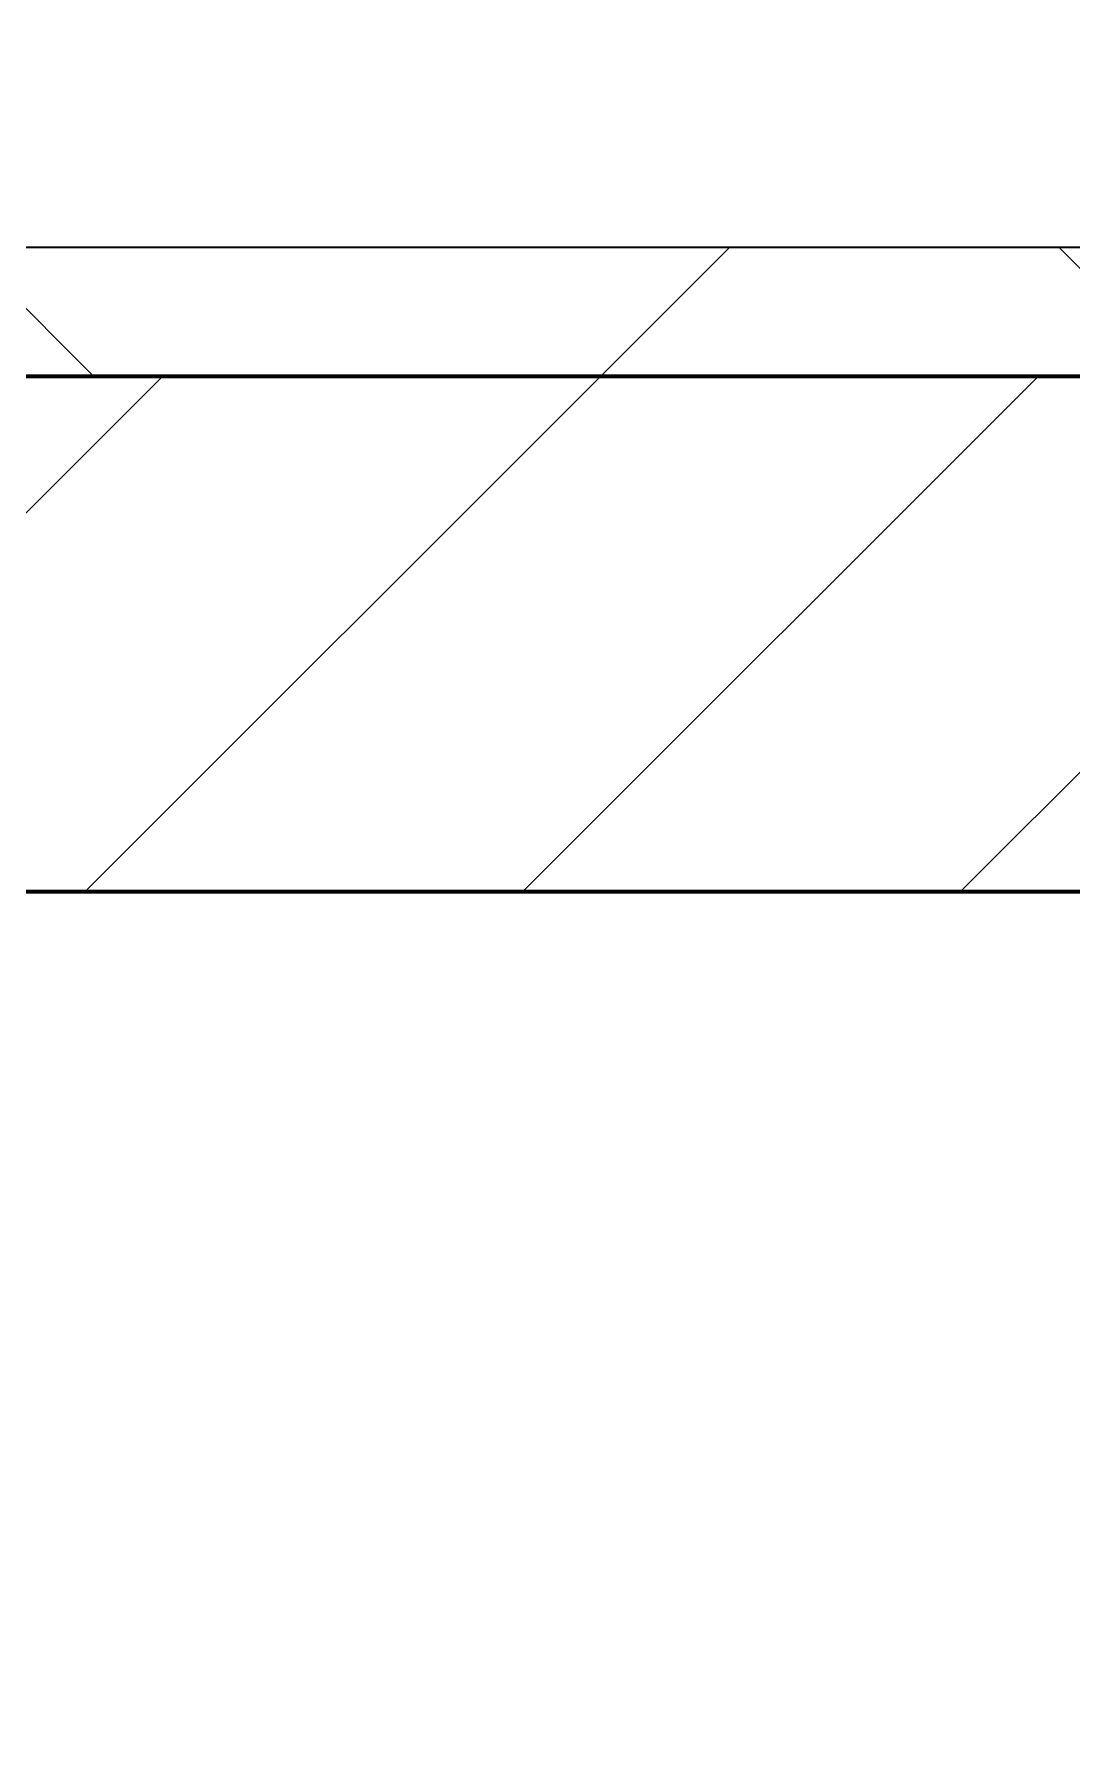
# Model space of a CAD drawing. Header units: millimetres. Extents: x -678720 to -601931, y -306 to 39239.
# Drawn here: x -671519 to -671117, y 3597 to 4262 of the extents above; entities that cross this region are included whole.
import ezdxf
from ezdxf.xclip import XClip

# ---------------------------------------------------------------- set-up
doc = ezdxf.new("R2010")
doc.units = ezdxf.units.MM
doc.header["$XCLIPFRAME"] = 0
for name, color, linetype, lineweight in [('A-GLAZ-CURT', 2, 'Continuous', 9), ('A-WALL', 5, 'Continuous', 35), ('A-WALL-FNSH', 2, 'Continuous', 35), ('A-WALL-PATT', 1, 'Continuous', 35)]:
    doc.layers.add(name, color=color, linetype=linetype, lineweight=lineweight)
doc.layers.add('A11_ALU.SOLID SHEET', color=2, linetype='Continuous')

# ---------------------------------------------------------------- blocks, each defined once
blk = doc.blocks.new('PPLS-PP19_Custom Tile Pattern - Custom Tile Pattern-V100-4234-01 ENLARGED MULTI-PURPOSE LEVEL - REFLECTED CEILING PLAN - SHEET 5')
at = {"layer": 'A-GLAZ-CURT'}
for p, q in [((-300, 0), (300, 0)), ((300, 0), (-300, 0)), ((195.99, 0), (213.31, 0)), ((213.31, 0), (195.99, 0)), ((230.06, 0), (300, 0)), ((-300, -50), (300, -50)), ((300, -50), (-300, -50))]:
    blk.add_line(p, q, dxfattribs=at)
for points, knots in [([(-115.82, 0), (-114.96, 0), (-110.41, 0), (-96.78, 0), (-71.33, 0), (-42.53, 0), (-12.78, 0), (4.23, 0), (9.64, 0), (10.14, 0), (10.18, 0)], [-5724.064692, -5724.064692, -5724.064692, -5724.064692, -5430.283136, -5103.229623, -4799.173296, -4065.652676, -3589.737505, -3285.047089, -3066.359526, -3044.715262, -3044.715262, -3044.715262, -3044.715262]), ([(-29.03, 0), (-33.97, 0), (-43.74, 0), (-56.37, 0), (-71.66, 0), (-77.83, 0), (-82.66, 0), (-83.28, 0), (-83.28, 0)], [-2680.714891, -2680.714891, -2680.714891, -2680.714891, -2413.671296, -2161.752162, -2006.592567, -1646.621388, -1424.436217, -1393.971743, -1393.971743, -1393.971743, -1393.971743]), ([(-66.39, 0), (-66.39, 0), (-63.63, 0), (-53.63, 0), (-34.42, 0), (-29.82, 0), (-29.19, 0)], [-2493.31794, -2493.31794, -2493.31794, -2493.31794, -2315.303971, -1809.437387, -963.711516, -666.19313, -666.19313, -666.19313, -666.19313]), ([(31.18, 0), (25.97, 0), (11.99, 0), (-16.92, 0), (-47.42, 0), (-65.77, 0), (-66.37, 0), (-66.38, 0)], [-4496.803627, -4496.803627, -4496.803627, -4496.803627, -4222.080604, -3745.412743, -2981.410125, -2542.574734, -2498.224237, -2498.224237, -2498.224237, -2498.224237]), ([(76.63, 0), (74.8, 0), (67.65, 0), (53.52, 0), (37, 0), (24.07, 0), (12.82, 0), (-2.9, 0), (-20.62, 0), (-32.81, 0), (-44.85, 0), (-51.43, 0), (-51.79, 0)], [-3095.572228, -3095.572228, -3095.572228, -3095.572228, -2950.589685, -2634.532728, -2313.748533, -2106.613311, -1925.670641, -1617.263037, -1290.787923, -1039.307308, -819.71621, -644.910881, -644.910881, -644.910881, -644.910881]), ([(-26.75, 0), (-27.82, 0), (-32.33, 0), (-37.09, 0), (-39.36, 0)], [-8718.362214, -8718.362214, -8718.362214, -8718.362214, -8532.293389, -8370.539431, -8370.539431, -8370.539431, -8370.539431]), ([(-39.31, 0), (-38.21, 0), (-35.4, 0), (-33.57, 0), (-29.94, 0), (-28.57, 0)], [-408.512424, -408.512424, -408.512424, -408.512424, -296.515819, -83.513472, 0, 0, 0, 0]), ([(-36.33, 0), (-36.43, 0), (-36.94, 0), (-38.31, 0), (-39.2, 0)], [-1855.773136, -1855.773136, -1855.773136, -1855.773136, -1810.870157, -1744.076201, -1744.076201, -1744.076201, -1744.076201]), ([(9.32, 0), (9.08, 0), (7.65, 0), (2.57, 0), (-12.23, 0), (-25.14, 0), (-34.62, 0), (-39.19, 0)], [-2922.926651, -2922.926651, -2922.926651, -2922.926651, -2882.788014, -2720.818881, -2518.50168, -2125.455881, -1826.829157, -1826.829157, -1826.829157, -1826.829157]), ([(-38.95, 0), (-38.05, 0), (-28.67, 0), (-18.03, 0), (8.61, 0), (15.02, 0), (22.01, 0), (25.31, 0), (26.47, 0)], [-3362.796854, -3362.796854, -3362.796854, -3362.796854, -3315.260113, -2864.387349, -2439.246196, -2084.094819, -1956.422387, -1889.44267, -1889.44267, -1889.44267, -1889.44267]), ([(-36.78, 0), (-32.43, 0), (-19.22, 0), (8.83, 0), (43.36, 0), (70.92, 0), (82.12, 0), (83.66, 0)], [-6191.144455, -6191.144455, -6191.144455, -6191.144455, -5862.463379, -5340.621928, -4573.028122, -4094.177415, -3869.465285, -3869.465285, -3869.465285, -3869.465285]), ([(-36.29, 0), (-36.29, 0), (-34.66, 0), (-28.88, 0), (-26.95, 0), (-26.54, 0)], [-9150.272121, -9150.272121, -9150.272121, -9150.272121, -9057.163041, -8919.836787, -8834.607043, -8834.607043, -8834.607043, -8834.607043]), ([(30.82, 0), (29.27, 0), (20.14, 0), (3.54, 0), (-16.58, 0), (-34.76, 0), (-36.04, 0)], [-10462.034656, -10462.034656, -10462.034656, -10462.034656, -10363.088938, -9884.23066, -9424.652049, -9182.880979, -9182.880979, -9182.880979, -9182.880979]), ([(-33.34, 0), (-33.34, 0), (-32.93, 0), (-31.16, 0), (-30.52, 0)], [-2415.024266, -2415.024266, -2415.024266, -2415.024266, -2357.633367, -2323.618664, -2323.618664, -2323.618664, -2323.618664]), ([(26.01, 0), (25.86, 0), (18.28, 0), (2.64, 0), (-17.84, 0), (-30.57, 0), (-31.82, 0), (-32, 0)], [-3775.88033, -3775.88033, -3775.88033, -3775.88033, -3766.694881, -3333.063701, -2994.501669, -2698.150104, -2614.070998, -2614.070998, -2614.070998, -2614.070998]), ([(-30.76, 0), (-30.73, 0), (-29.99, 0), (-23.47, 0), (-15.75, 0), (-15.19, 0)], [-54176.191683, -54176.191683, -54176.191683, -54176.191683, -54157.274271, -53749.15266, -53717.791567, -53717.791567, -53717.791567, -53717.791567]), ([(-30.52, 0), (-27.11, 0), (-17.83, 0), (4.8, 0), (18.55, 0), (26.55, 0)], [-2323.618664, -2323.618664, -2323.618664, -2323.618664, -2142.497158, -1716.209403, -1262.254043, -1262.254043, -1262.254043, -1262.254043]), ([(-13, 0), (-14.35, 0), (-17.68, 0), (-25.97, 0), (-29.52, 0), (-30.21, 0)], [-55207.591944, -55207.591944, -55207.591944, -55207.591944, -54789.006179, -54461.685999, -54290.791712, -54290.791712, -54290.791712, -54290.791712]), ([(8.33, 0), (8.19, 0), (7.18, 0), (0.32, 0), (-13.89, 0), (-24.92, 0), (-29.03, 0)], [-3574.286521, -3574.286521, -3574.286521, -3574.286521, -3526.962355, -3285.499107, -2903.012179, -2680.714891, -2680.714891, -2680.714891, -2680.714891]), ([(-28.98, 0), (-28.66, 0), (-27.39, 0), (-24.45, 0), (-22.56, 0)], [-166.548282, -166.548282, -166.548282, -166.548282, -102.06493, 0, 0, 0, 0]), ([(-28.57, 0), (-26.93, 0), (-20.29, 0), (-11.45, 0), (2.08, 0), (13.15, 0), (21.24, 0), (24.62, 0), (24.72, 0), (24.72, 0)], [-5361.429781, -5361.429781, -5361.429781, -5361.429781, -5261.36855, -5050.479954, -4785.90057, -4596.498881, -4445.288762, -4384.376941, -4376.041937, -4376.041937, -4376.041937, -4376.041937]), ([(-22.56, 0), (-20.27, 0), (-17.03, 0), (-11.36, 0), (-7.66, 0), (-6.6, 0), (-6.44, 0)], [-56468.192263, -56468.192263, -56468.192263, -56468.192263, -56344.022017, -56303.229861, -56166.290093, -56124.392176, -56124.392176, -56124.392176, -56124.392176]), ([(-15.19, 0), (-13.07, 0), (7.48, 0), (42.82, 0), (88.72, 0), (120.63, 0), (138.28, 0), (138.53, 0)], [-461.142613, -461.142613, -461.142613, -461.142613, -429.606584, -390.253598, -346.313304, -291.370682, -290.5735, -290.5735, -290.5735, -290.5735]), ([(-6.54, 0), (-6.73, 0), (-7.2, 0), (-7.6, 0), (-7.79, 0)], [-56009.792147, -56009.792147, -56009.792147, -56009.792147, -55949.290093, -55895.192118, -55895.192118, -55895.192118, -55895.192118]), ([(-2.63, 0), (-2.47, 0), (-1.22, 0), (4.92, 0), (15.97, 0), (22.54, 0), (24.49, 0)], [-226.825321, -226.825321, -226.825321, -226.825321, -220.269177, -206.416616, -198.214427, -187.717507, -187.717507, -187.717507, -187.717507]), ([(26.53, 0), (23.55, 0), (10.67, 0), (3.08, 0), (-1.67, 0), (-2.25, 0)], [-296.659738, -296.659738, -296.659738, -296.659738, -285.83788, -246.234814, -234.646884, -234.646884, -234.646884, -234.646884]), ([(24.69, 0), (24.54, 0), (20.99, 0), (15.48, 0), (10.8, 0), (9.63, 0)], [-4368.572414, -4368.572414, -4368.572414, -4368.572414, -4306.476363, -4080.000647, -3772.857994, -3772.857994, -3772.857994, -3772.857994]), ([(18.16, 0), (19.15, 0), (24.25, 0), (25.66, 0), (26.12, 0)], [-5700.113719, -5700.113719, -5700.113719, -5700.113719, -5554.232259, -5302.431367, -5302.431367, -5302.431367, -5302.431367]), ([(26.5, 0), (24.41, 0), (20.35, 0), (18.85, 0), (18.16, 0)], [-6082.383455, -6082.383455, -6082.383455, -6082.383455, -5972.647715, -5832.674503, -5832.674503, -5832.674503, -5832.674503]), ([(70.61, 0), (66.16, 0), (55.8, 0), (39.98, 0), (31.84, 0), (26.57, 0)], [-4647.237329, -4647.237329, -4647.237329, -4647.237329, -4326.416877, -4098.545751, -3786.822271, -3786.822271, -3786.822271, -3786.822271]), ([(26.74, 0), (27.66, 0), (30.69, 0), (37.44, 0), (45.92, 0), (57.76, 0), (64.47, 0), (72.74, 0), (75.22, 0), (76.03, 0), (76.21, 0)], [-1258.626777, -1258.626777, -1258.626777, -1258.626777, -1206.526904, -1089.329421, -901.315459, -753.071572, -495.328968, -421.953223, -334.951786, -290.452333, -290.452333, -290.452333, -290.452333]), ([(92.46, 0), (89.17, 0), (84.34, 0), (74.4, 0), (62.26, 0), (51.85, 0), (43.81, 0), (32.44, 0), (27.82, 0), (26.94, 0)], [-7443.153293, -7443.153293, -7443.153293, -7443.153293, -7135.649961, -6924.452779, -6738.82075, -6548.303034, -6314.283804, -6135.05769, -6089.998379, -6089.998379, -6089.998379, -6089.998379]), ([(103.09, 0), (101.08, 0), (86.31, 0), (63.34, 0), (39.6, 0), (29.85, 0), (26.99, 0)], [-375.435014, -375.435014, -375.435014, -375.435014, -369.147452, -330.153101, -307.516438, -297.219386, -297.219386, -297.219386, -297.219386]), ([(27.44, 0), (27.9, 0), (29.54, 0), (38.07, 0), (53.39, 0), (71.67, 0), (84.83, 0), (85.86, 0), (90.62, 0), (92.49, 0)], [-5037.309798, -5037.309798, -5037.309798, -5037.309798, -4887.603822, -4705.298446, -4353.683244, -3960.84581, -3759.045785, -3336.541051, -2935.132549, -2935.132549, -2935.132549, -2935.132549]), ([(27.59, 0), (28.45, 0), (32.39, 0), (39.04, 0), (51.19, 0), (58.74, 0), (61.34, 0), (61.45, 0)], [-1868.220474, -1868.220474, -1868.220474, -1868.220474, -1818.904206, -1645.594513, -1443.202566, -1228.752106, -1120.932285, -1120.932285, -1120.932285, -1120.932285]), ([(27.89, 0), (29.09, 0), (33.4, 0), (48.37, 0), (71.92, 0), (100.57, 0), (116.36, 0), (128.63, 0), (128.95, 0)], [-147.777612, -147.777612, -147.777612, -147.777612, -135.792042, -118.513713, -97.899267, -63.759246, -39.050993, -35.895543, -35.895543, -35.895543, -35.895543]), ([(53.18, 0), (53.06, 0), (52.22, 0), (44.99, 0), (36.46, 0), (30.82, 0)], [-622.740158, -622.740158, -622.740158, -622.740158, -566.066452, -360.610861, 0, 0, 0, 0]), ([(136.44, 0), (121.66, 0), (86.93, 0), (51.16, 0), (31.18, 0)], [-106.750556, -106.750556, -106.750556, -106.750556, -59.610984, 0, 0, 0, 0]), ([(157.72, 0), (153.35, 0), (140.2, 0), (109.77, 0), (76.86, 0), (57.82, 0), (46.51, 0), (41.18, 0), (36.02, 0), (35.54, 0), (35.54, 0)], [-499.095705, -499.095705, -499.095705, -499.095705, -458.593899, -401.860199, -357.622665, -341.267687, -334.000314, -326.15566, -319.318397, -317.489778, -317.489778, -317.489778, -317.489778]), ([(36.29, 0), (37.77, 0), (48.82, 0), (64.79, 0), (95.91, 0), (124.45, 0), (132.42, 0), (134.6, 0)], [-314.598523, -314.598523, -314.598523, -314.598523, -305.899624, -287.17622, -249.500363, -194.761443, -152.241002, -152.241002, -152.241002, -152.241002]), ([(61.47, 0), (61.47, 0), (61.21, 0), (54.61, 0), (53.71, 0), (53.56, 0)], [-1113.311073, -1113.311073, -1113.311073, -1113.311073, -1096.402191, -891.204116, -747.28819, -747.28819, -747.28819, -747.28819]), ([(76.22, 0), (75.58, 0), (73.64, 0), (71.05, 0), (70.61, 0)], [-193.634889, -193.634889, -193.634889, -193.634889, -31.537676, 0, 0, 0, 0]), ([(114.39, 0), (114.2, 0), (112.08, 0), (105.42, 0), (96.78, 0), (93.84, 0), (93.08, 0)], [-8148.58938, -8148.58938, -8148.58938, -8148.58938, -8105.191388, -7723.759874, -7531.75727, -7462.392379, -7462.392379, -7462.392379, -7462.392379]), ([(94.4, 0), (94.4, 0), (94.64, 0), (99.11, 0), (108.97, 0), (120.79, 0), (139.94, 0), (163.31, 0), (185.23, 0), (193.62, 0), (194.69, 0), (194.79, 0)], [-2348.345796, -2348.345796, -2348.345796, -2348.345796, -2310.419338, -2233.599744, -2052.234781, -1843.028543, -1530.39897, -1095.004608, -529.74427, -295.064701, -265.121568, -265.121568, -265.121568, -265.121568]), ([(129.02, 0), (129.02, 0), (124.41, 0), (122.35, 0), (114.96, 0), (108.04, 0), (103.09, 0)], [-35.386604, -35.386604, -35.386604, -35.386604, -31.430235, -22.807238, -15.488593, 0, 0, 0, 0]), ([(157.9, 0), (156.77, 0), (151.67, 0), (143.29, 0), (134.04, 0), (126.24, 0), (118.6, 0), (114.23, 0), (111.98, 0), (105.66, 0), (105.23, 0), (105.23, 0)], [-10292.955006, -10292.955006, -10292.955006, -10292.955006, -10098.273015, -9847.788484, -9677.714971, -9567.007022, -9453.21225, -9220.200448, -9012.77275, -8966.157302, -8929.495943, -8929.495943, -8929.495943, -8929.495943]), ([(105.26, 0), (105.52, 0), (111.01, 0), (112.65, 0), (113.59, 0)], [-8920.561005, -8920.561005, -8920.561005, -8920.561005, -8814.835624, -8577.462505, -8577.462505, -8577.462505, -8577.462505]), ([(128.58, 0), (128.8, 0), (130.16, 0), (139.26, 0), (151.41, 0), (157.04, 0), (158.23, 0)], [-633.326174, -633.326174, -633.326174, -633.326174, -627.736123, -618.981161, -602.094757, -596.246381, -596.246381, -596.246381, -596.246381]), ([(137.1, 0), (136, 0), (133.64, 0), (129.87, 0), (129.11, 0)], [-670.405967, -670.405967, -670.405967, -670.405967, -651.020627, -640.742133, -640.742133, -640.742133, -640.742133]), ([(193.8, 0), (193.33, 0), (190.11, 0), (183.13, 0), (171, 0), (161.95, 0), (161.28, 0), (158.76, 0), (158.19, 0)], [-11665.349007, -11665.349007, -11665.349007, -11665.349007, -11565.880756, -11105.624034, -10839.086983, -10768.332124, -10666.779182, -10580.760289, -10580.760289, -10580.760289, -10580.760289]), ([(300, 0), (286.53, 0), (254.22, 0), (207.11, 0), (177.41, 0), (159.47, 0), (158.38, 0), (158.31, 0)], [-285.253232, -285.253232, -285.253232, -285.253232, -244.693688, -187.987675, -143.776725, -129.632772, -123.811565, -123.811565, -123.811565, -123.811565]), ([(168.37, 0), (167.68, 0), (165.09, 0), (161.51, 0), (158.42, 0)], [-543.375029, -543.375029, -543.375029, -543.375029, -530.793311, -501.301922, -501.301922, -501.301922, -501.301922]), ([(158.46, 0), (159.03, 0), (161.52, 0), (162.19, 0), (162.75, 0)], [-595.846435, -595.846435, -595.846435, -595.846435, -592.980799, -581.414464, -581.414464, -581.414464, -581.414464]), ([(159.07, 0), (159.13, 0), (160.84, 0), (165.21, 0), (174.15, 0), (185.98, 0), (208.82, 0), (219.42, 0), (230.06, 0)], [-115.643202, -115.643202, -115.643202, -115.643202, -114.681583, -87.660824, -65.295536, -41.623857, -24.459831, 0, 0, 0, 0]), ([(162.75, 0), (165.4, 0), (170.91, 0), (172.61, 0), (172.61, 0)], [-111.264224, -111.264224, -111.264224, -111.264224, -56.742688, -19.085662, -19.085662, -19.085662, -19.085662]), ([(247.1, 0), (246.76, 0), (245.04, 0), (238.34, 0), (226.56, 0), (221.1, 0), (200.27, 0), (182.99, 0), (174.27, 0), (169.67, 0), (168.99, 0)], [-9649.085549, -9649.085549, -9649.085549, -9649.085549, -9581.591397, -9406.094246, -9221.510254, -9016.44624, -8717.832359, -8253.978395, -8152.463617, -8069.855175, -8069.855175, -8069.855175, -8069.855175]), ([(215.22, 0), (214.62, 0), (210.55, 0), (203.98, 0), (187.54, 0), (175.3, 0), (169.49, 0)], [-203.825446, -203.825446, -203.825446, -203.825446, -198.527383, -184.406837, -162.427601, -142.916156, -142.916156, -142.916156, -142.916156]), ([(171.51, 0), (176.48, 0), (193.23, 0), (201.73, 0), (208.81, 0), (213.9, 0), (241.96, 0), (266.73, 0), (281.29, 0), (287.35, 0), (289.3, 0)], [-7971.819559, -7971.819559, -7971.819559, -7971.819559, -7784.112253, -7606.717214, -7289.299508, -7042.621073, -6582.165592, -6068.460911, -5766.029927, -5595.334381, -5595.334381, -5595.334381, -5595.334381]), ([(172.07, 0), (177.66, 0), (187.87, 0), (201.08, 0), (207.47, 0), (213.96, 0), (215.11, 0)], [-255.364076, -255.364076, -255.364076, -255.364076, -237.955587, -223.92608, -215.862851, -208.75215, -208.75215, -208.75215, -208.75215]), ([(289.43, 0), (281.1, 0), (258.49, 0), (230.43, 0), (219.94, 0), (219.02, 0)], [-12343.066774, -12343.066774, -12343.066774, -12343.066774, -11905.454923, -11162.864862, -10856.732305, -10856.732305, -10856.732305, -10856.732305]), ([(219.9, 0), (220.86, 0), (227.84, 0), (242.06, 0), (246.54, 0), (246.96, 0)], [-10670.940496, -10670.940496, -10670.940496, -10670.940496, -10511.382485, -9925.173265, -9834.877357, -9834.877357, -9834.877357, -9834.877357]), ([(284.76, 0), (284.76, 0), (285.09, 0), (287.47, 0), (293.59, 0), (297.76, 0), (300, 0)], [-4110.630118, -4110.630118, -4110.630118, -4110.630118, -4053.389046, -3959.664717, -3862.421465, -3746.95702, -3746.95702, -3746.95702, -3746.95702]), ([(290.25, 0), (289.92, 0), (287.8, 0), (285.38, 0), (284.87, 0)], [-4399.099806, -4399.099806, -4399.099806, -4399.099806, -4358.271401, -4143.037883, -4143.037883, -4143.037883, -4143.037883]), ([(290.26, 0), (293.4, 0), (296.52, 0), (297.86, 0), (298.09, 0)], [-5566.724884, -5566.724884, -5566.724884, -5566.724884, -5280.360606, -5199.253518, -5199.253518, -5199.253518, -5199.253518])]:
    blk.add_open_spline(points, degree=3, knots=knots, dxfattribs=at)
for points in [[(24.49, 0), (25.23, 0), (25.72, 0), (26.04, 0)], [(80.35, 0), (79.57, 0), (78.27, 0), (76.63, 0)], [(84.06, 0), (83.48, 0), (82.41, 0), (81.72, 0)], [(92.75, 0), (93.35, 0), (93.9, 0), (94.33, 0)], [(168.74, 0), (168.74, 0), (169.81, 0), (171.51, 0)], [(195.11, 0), (194.91, 0), (194.44, 0), (193.8, 0)], [(300, 0), (296.76, 0), (293.5, 0), (290.24, 0)], [(297.38, 0), (296.01, 0), (293.61, 0), (290.44, 0)]]:
    blk.add_open_spline(points, degree=3, dxfattribs=at)
blk = doc.blocks.new('PPLS-PP19_Custom Tile Pattern - Custom Tile Pattern-V101-4234-01 ENLARGED MULTI-PURPOSE LEVEL - REFLECTED CEILING PLAN - SHEET 5')
at = {"layer": 'A-GLAZ-CURT'}
for p, q in [((-300, 0), (300, 0)), ((300, 0), (-300, 0)), ((-293.07, 0), (-275.75, 0)), ((-275.75, 0), (-293.07, 0)), ((-300, -50), (300, -50)), ((300, -50), (-300, -50))]:
    blk.add_line(p, q, dxfattribs=at)
at = {"layer": 'A-GLAZ-CURT', "flags": 128}
for points in [[(-300, 0), (-291.56, 0), (-283.3, 0), (-275.2, 0), (-267.26, 0), (-259.45, 0), (-251.77, 0), (-244.2, 0), (-236.74, 0), (-229.36, 0)], [(-229.72, 0), (-236.97, 0), (-244.39, 0), (-251.96, 0), (-259.67, 0), (-267.51, 0), (-275.48, 0), (-283.55, 0), (-291.73, 0), (-300, 0)]]:
    blk.add_lwpolyline(points, dxfattribs=at)
at = {"layer": 'A-GLAZ-CURT'}
for points, knots in [([(-300, 0), (-284.65, 0), (-236.57, 0), (-174.61, 0), (-129.95, 0), (-110.8, 0), (-99.5, 0), (-91.46, 0)], [-5323.127839, -5323.127839, -5323.127839, -5323.127839, -4502.809032, -2700.551212, -1002.059161, -460.363443, 0, 0, 0, 0]), ([(-178.92, 0), (-190.07, 0), (-221.77, 0), (-262.56, 0), (-294.48, 0), (-300, 0)], [-15958.17956, -15958.17956, -15958.17956, -15958.17956, -15131.813646, -13729.592194, -13439.944408, -13439.944408, -13439.944408, -13439.944408]), ([(-137.88, 0), (-140.56, 0), (-147.66, 0), (-147.69, 0), (-158.72, 0), (-174.02, 0), (-185.59, 0), (-209.77, 0), (-232.01, 0), (-255.22, 0), (-262.59, 0), (-264.9, 0), (-265.4, 0)], [-3187.727384, -3187.727384, -3187.727384, -3187.727384, -2919.378265, -2477.344047, -2237.412286, -2029.680487, -1755.085331, -1400.429864, -858.079193, -543.655514, -208.940337, 0, 0, 0, 0]), ([(-258.6, 0), (-257.91, 0), (-254.26, 0), (-241.25, 0), (-225.99, 0), (-213.1, 0), (-200.2, 0), (-189.04, 0), (-180.88, 0), (-177.92, 0)], [-5722.54675, -5722.54675, -5722.54675, -5722.54675, -5657.471696, -5413.335975, -5017.494783, -4832.723979, -4666.091899, -4349.945572, -4188.397783, -4188.397783, -4188.397783, -4188.397783])]:
    blk.add_open_spline(points, degree=3, knots=knots, dxfattribs=at)
blk = doc.blocks.new('*U321')
at = {"layer": 'A-GLAZ-CURT'}
for name, p in [('PPLS-PP19_Custom Tile Pattern - Custom Tile Pattern-V100-4234-01 ENLARGED MULTI-PURPOSE LEVEL - REFLECTED CEILING PLAN - SHEET 5', (-38465, -5100)), ('PPLS-PP19_Custom Tile Pattern - Custom Tile Pattern-V101-4234-01 ENLARGED MULTI-PURPOSE LEVEL - REFLECTED CEILING PLAN - SHEET 5', (-37865, -5100))]:
    blk.add_blockref(name, p, dxfattribs=at)
blk = doc.blocks.new('*U743')
blk.add_lwpolyline([(21173.36, -580), (28210, -580), (28210, -6849.96), (45954.15, -6849.96), (45954.15, 600), (82995.06, 600), (83086.47, 650), (90052, 650), (90392, 990), (103159.16, 990), (103159.16, 4990), (21173.36, 4990), (21173.36, 3485.45), (21203.36, 3485.45), (21203.36, 925.54), (21173.36, 925.54), (21173.36, -580)])

msp = doc.modelspace()

# ---------------------------------------------------------------- block references
at = {"layer": 'A11_ALU.SOLID SHEET'}
ref = msp.add_blockref('*U743', (-744682.37, 3579.02), dxfattribs=at)
XClip(ref).set_block_clipping_path([(69798.6834257276, -3885.5002684942), (120965.0023936313, 33679.9972602262)])

# ---------------------------------------------------------------- next in the draw order: hatches: boundary and pattern name
at = {"layer": 'A-WALL-PATT', "lineweight": 9}
h = msp.add_hatch(dxfattribs=at)
h.set_pattern_fill('FP_3', color=256, style=0, pattern_type=2)
h.set_pattern_definition([(45, (0, 0), (-212.13203, 212.13203), []), (135, (0, 0), (-212.13203, -212.13203), [])])
h.paths.add_polyline_path([(-661708.03, 4129.02), (-661758.03, 4179.02), (-674883.69, 4179.02), (-674883.69, 4129.02), (-662226.93, 4129.02)])
h = msp.add_hatch(dxfattribs=at)
h.set_pattern_fill('FP_2', color=256, style=0, pattern_type=2)
h.set_pattern_definition([(45, (0, 0), (-84.852814, 84.852814), [])])
h.paths.add_polyline_path([(-662226.93, 3929.02), (-661508.03, 3929.02), (-661708.03, 4129.02), (-674883.69, 4129.02), (-674883.69, 3929.02), (-663281.66, 3929.02)])

# ---------------------------------------------------------------- next in the draw order: linework, layer by layer
at = {"layer": 'A-WALL', "color": 7, "lineweight": 70}
for p, q in [((-674883.69, 4129.02), (-661708.03, 4129.02)), ((-661790.87, 3929.02), (-672727.37, 3929.02))]:
    msp.add_line(p, q, dxfattribs=at)
at = {"layer": 'A-WALL-FNSH', "color": 250}
for p, q in [((-674883.69, 4179.02), (-661758.03, 4179.02)), ((-661708.03, 4129.02), (-674883.69, 4129.02))]:
    msp.add_line(p, q, dxfattribs=at)

# ---------------------------------------------------------------- next in the draw order: block references
msp.add_blockref('*U321', (-633017.37, 9279.02))

doc.saveas('drawing.dxf')
